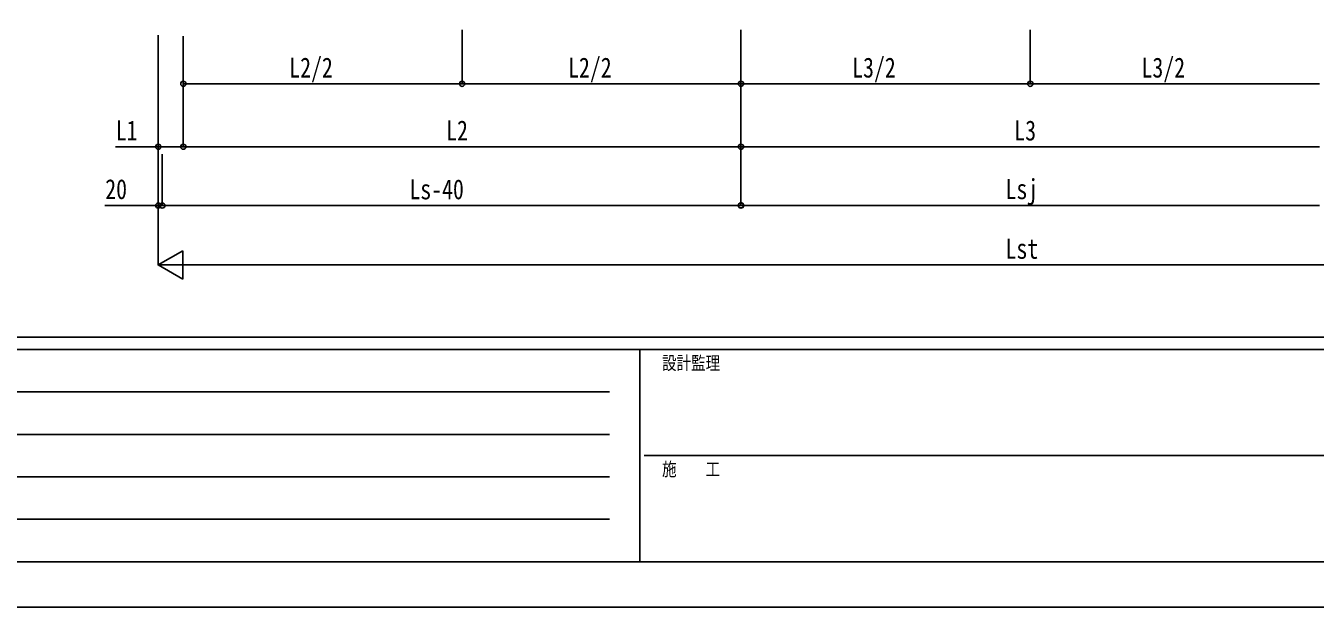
# Model space of a CAD drawing. Units: millimetres, scale not verified. Extents: x -12615 to 12615, y -8910 to 8910.
# Drawn here: x -6954 to -572, y -8910 to -6034 of the extents above; entities that cross this region are included whole.
import ezdxf
from ezdxf.enums import TextEntityAlignment as Align

# ---------------------------------------------------------------- set-up
doc = ezdxf.new("R2010")
doc.units = ezdxf.units.MM
doc.header["$LTSCALE"] = 40
doc.layers.add('0-6_YKK_D', color=6, linetype='Continuous')
doc.layers.add('0-7_YKK_ZWAK', color=7, linetype='Continuous')
doc.styles.add('ＭＳ ゴシック', font='')
doc.styles.get('ＭＳ ゴシック').set_extended_font_data('MS Gothic')

msp = doc.modelspace()

# ---------------------------------------------------------------- linework, layer by layer
at = {"layer": '0-6_YKK_D'}
for p, q in [((-4794.01, -6054.3), (-4794.01, -6322.03)), ((-4794.01, -6054.3), (-4794.01, -6322.03)), ((-3414.01, -6054.3), (-3414.01, -6924.24)), ((-3414.01, -6054.3), (-3414.01, -6633.24)), ((-3414.01, -6055.3), (-3414.01, -6633.24)), ((-1982.01, -6054.3), (-1982.01, -6322.03)), ((-1982.01, -6054.3), (-1982.01, -6322.03)), ((-6298.01, -6080.72), (-6298.01, -6633.24)), ((-6298.01, -6080.72), (-6298.01, -6924.24)), ((-6298.01, -6083.72), (-6298.01, -7218.03)), ((-6174.01, -6085.81), (-6174.01, -6633.24)), ((-6174.01, -6085.81), (-6174.01, -6322.03)), ((-6174.01, -6088.49), (-6174.01, -6633.24)), ((-3414.01, -6085.81), (-3414.01, -6322.03)), ((-3414.01, -6085.81), (-3414.01, -6322.03)), ((-6174.01, -6321.03), (-4794.01, -6321.03)), ((-3414.01, -6321.03), (-4794.01, -6321.03)), ((-3414.01, -6321.03), (-1982.01, -6321.03)), ((-550.01, -6321.03), (-1982.01, -6321.03)), ((-3414.01, -6632.24), (-6174.01, -6632.24)), ((-550.01, -6632.24), (-3414.01, -6632.24)), ((-6278.01, -6668.61), (-6278.01, -6924.24)), ((-6278.01, -6668.61), (-6278.01, -6924.24)), ((-3414.01, -6668.61), (-3414.01, -6923.24)), ((-6278.01, -6923.24), (-3414.01, -6923.24)), ((-550.01, -6922.24), (-3414.01, -6922.24)), ((-6298.01, -7217.03), (-6176.22, -7146.72)), ((-6176.22, -7287.35), (-6176.22, -7146.72)), ((-6298.01, -7217.03), (-6176.22, -7287.35)), ((-6298.01, -7217.03), (-6054.44, -7217.03)), ((-6157.38, -7217.03), (2193.37, -7217.03))]:
    msp.add_line(p, q, dxfattribs=at)
for points in [[(-6174.01, -6632.24), (-6298.01, -6632.24), (-6510.01, -6632.24)], [(-6278.01, -6923.24), (-6298.01, -6923.24), (-6562.41, -6923.24)]]:
    msp.add_lwpolyline(points, dxfattribs=at)
for centre in [(-6174.01, -6321.03), (-4794.01, -6321.03), (-4794.01, -6321.03), (-3414.01, -6321.03), (-3414.01, -6321.03), (-1982.01, -6321.03), (-1982.01, -6321.03), (-6298.01, -6632.24), (-6174.01, -6632.24), (-6174.01, -6632.24), (-3414.01, -6632.24), (-3414.01, -6632.24), (-6298.01, -6923.24), (-6278.01, -6923.24), (-6278.01, -6923.24), (-3414.01, -6922.24), (-3414.01, -6923.24)]:
    msp.add_circle(centre, 12.75, dxfattribs=at)
at = {"layer": '0-7_YKK_ZWAK'}
for p, q in [((11685.06, -7575), (-11714.94, -7575)), ((-3914.94, -7635), (-11714.94, -7635)), ((-3914.94, -7635), (-3914.94, -8685)), ((-14.94, -7635), (-3914.94, -7635)), ((-11587.44, -7845), (-4064.94, -7845)), ((-11587.44, -8055), (-4064.94, -8055)), ((-3892.44, -8160), (-14.94, -8160)), ((-11587.44, -8265), (-4064.94, -8265)), ((-11587.44, -8475), (-4064.94, -8475)), ((-11714.94, -8685), (-3914.94, -8685)), ((-3914.94, -8685), (-14.94, -8685))]:
    msp.add_line(p, q, dxfattribs=at)
msp.add_lwpolyline([(-12615, -8910), (12615, -8910), (12615, 8910), (-12615, 8910)], close=True, dxfattribs=at)

# ---------------------------------------------------------------- texts
at = {"layer": '0-6_YKK_D', "style": 'ＭＳ ゴシック', "width": 0.8}
for s, p in [('L2/2', (-5649.61, -6319.73)), ('L2/2', (-4269.61, -6319.73)), ('L3/2', (-2863.61, -6319.73)), ('L3/2', (-1431.61, -6319.73)), ('L1', (-6508.71, -6630.94)), ('L2', (-4873.21, -6630.94)), ('L3', (-2061.21, -6630.94)), ('20', (-6560.41, -6921.24)), ('Ls-40', (-5054.81, -6921.94)), ('Lsj', (-2104.41, -6920.94)), ('Lst', (-2104.41, -7216.03))]:
    msp.add_text(s, height=98.97, dxfattribs=at).set_placement(p, align=Align.BOTTOM_LEFT)
at = {"layer": '0-7_YKK_ZWAK', "style": 'ＭＳ ゴシック', "width": 0.8}
for s, p in [('設計監理', (-3804.94, -7755)), ('施\u3000\u3000工', (-3804.94, -8280))]:
    msp.add_text(s, height=65.98, dxfattribs=at).set_placement(p, align=Align.BOTTOM_LEFT)

doc.saveas('drawing.dxf')
